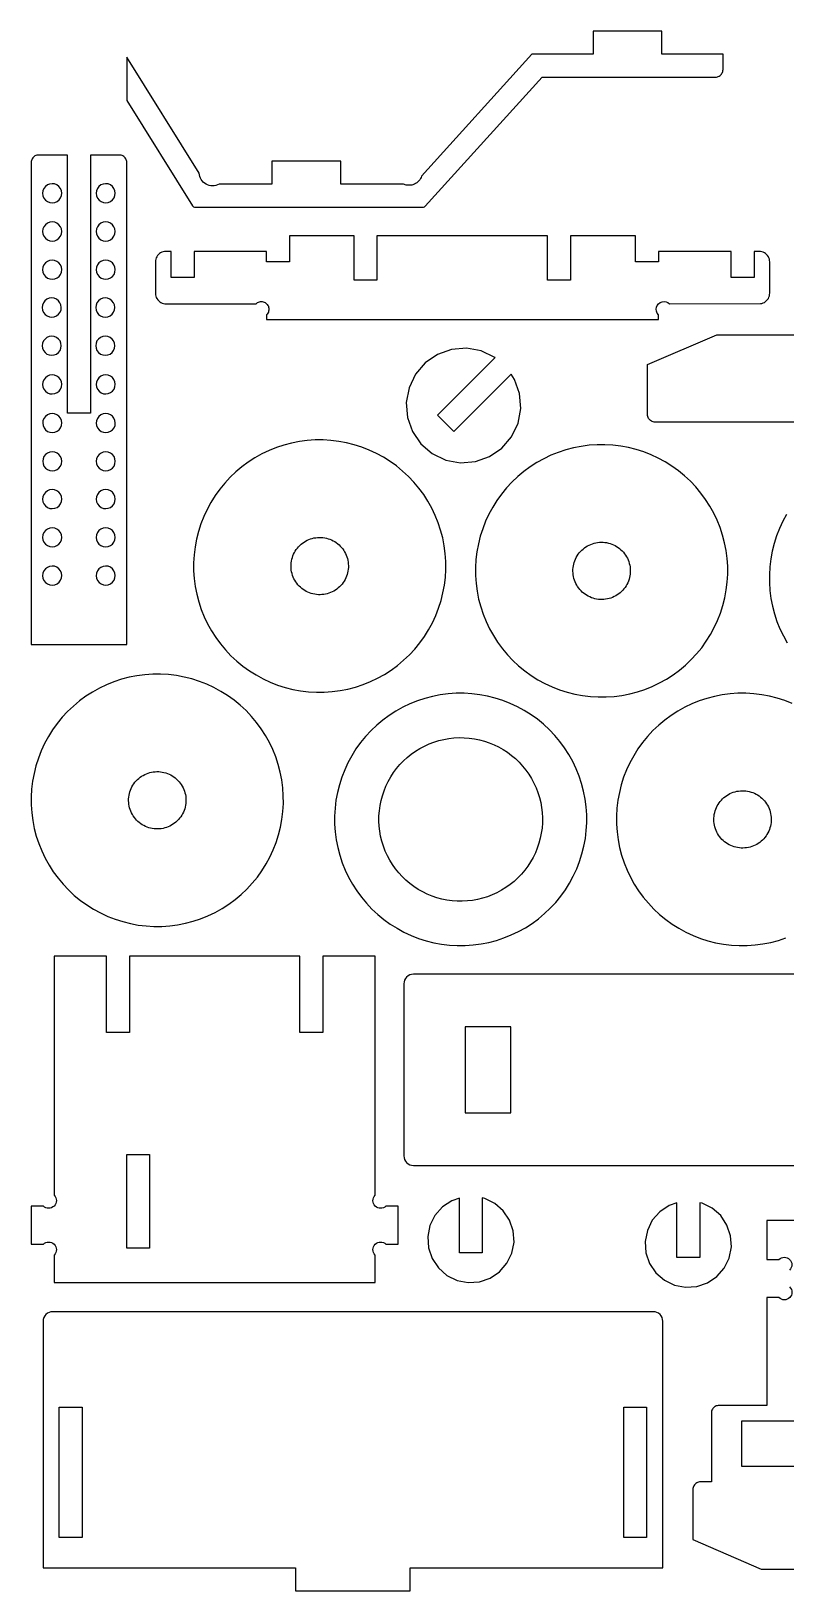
# Model space of a CAD drawing. Extents: x 13 to 752, y 12 to 749.
# Drawn here: x 12.9 to 210.3, y 324.4 to 732.3 of the extents above; entities that cross this region are included whole.
import ezdxf

# ---------------------------------------------------------------- set-up
doc = ezdxf.new("R2010")
doc.units = 0
doc.header["$MEASUREMENT"] = 0
for name, color, linetype in [('EXT', 1, 'CONTINUOUS'), ('INT', 150, 'CONTINUOUS'), ('POCKET_1_1MM', 105, 'CONTINUOUS')]:
    doc.layers.add(name, color=color, linetype=linetype)

msp = doc.modelspace()

# ---------------------------------------------------------------- linework, layer by layer
at = {"layer": 'EXT'}
for points in [[(55.09, 686.59, 0.258593), (55.62, 686.3), (115.49, 686.3, 0.211979), (115.95, 686.51), (146.52, 720.3), (191.85, 720.3), (192.11, 720.32), (192.37, 720.37), (192.62, 720.45), (192.85, 720.57), (193.07, 720.71), (193.27, 720.89), (193.44, 721.08), (193.58, 721.3), (193.7, 721.53), (193.78, 721.78), (193.84, 722.04), (193.85, 722.3), (193.85, 726.3), (177.85, 726.3), (177.85, 732.3), (159.85, 732.3), (159.85, 726.3), (143.85, 726.3), (115.01, 694.41, -0.443906), (110.26, 692.3), (93.85, 692.3), (93.85, 698.3), (75.85, 698.3), (75.85, 692.3), (62, 692.3, -0.554248), (56.8, 695.18), (37.85, 725.5), (37.85, 714.18)], [(18.85, 405.05), (102.85, 405.05), (102.85, 412.24, -1), (105.66, 415.05), (108.85, 415.05), (108.85, 425.05), (105.66, 425.05, -1), (102.85, 427.86), (102.85, 490.44), (89.17, 490.44), (89.17, 470.43), (83.17, 470.43), (83.17, 490.44), (38.54, 490.44), (38.54, 470.43), (32.54, 470.43), (32.54, 490.44), (18.85, 490.44), (18.85, 427.86, -1), (16.05, 425.05), (12.85, 425.05), (12.85, 415.05), (16.05, 415.05, -1), (18.85, 412.24)], [(247.85, 485.67), (112.85, 485.67, 0.414214), (110.35, 483.17), (110.35, 438.18, 0.414214), (112.85, 435.68), (247.85, 435.68, 0.414214), (250.35, 438.18), (250.35, 483.17, 0.414214)], [(18.48, 397.42, 0.414214), (15.98, 394.92), (15.98, 330.42), (82.04, 330.42), (82.04, 324.43), (112.04, 324.43), (112.04, 330.42), (178.11, 330.42), (178.11, 394.92, 0.414214), (175.61, 397.42)]]:
    msp.add_lwpolyline(points, format="xyb", close=True, dxfattribs=at)
for points in [[(14.09, 699.77), (13.85, 699.66), (13.63, 699.51), (13.44, 699.34), (13.27, 699.14), (13.12, 698.92), (13, 698.69), (12.92, 698.44), (12.87, 698.19), (12.85, 697.92), (12.85, 571.93), (37.85, 571.93), (37.85, 697.92), (37.84, 698.19), (37.78, 698.44), (37.7, 698.69), (37.58, 698.92), (37.44, 699.14), (37.27, 699.34), (37.07, 699.51), (36.85, 699.66), (36.62, 699.77), (36.37, 699.86), (36.11, 699.91), (35.85, 699.92), (28.35, 699.92), (28.35, 632.42), (22.35, 632.42), (22.35, 699.92), (14.85, 699.92), (14.59, 699.91), (14.33, 699.86)], [(45.76, 662.37), (45.97, 662.07), (46.22, 661.8), (46.5, 661.56), (46.81, 661.37), (47.14, 661.21), (47.49, 661.1), (47.85, 661.04), (48.21, 661.02), (71.68, 661.02), (71.87, 661.19), (72.09, 661.34), (72.32, 661.45), (72.56, 661.53), (72.81, 661.58), (73.07, 661.6), (73.32, 661.58), (73.57, 661.53), (73.82, 661.45), (74.05, 661.34), (74.26, 661.19), (74.45, 661.02), (74.63, 660.82), (74.78, 660.6), (74.9, 660.36), (74.98, 660.11), (75.04, 659.84), (75.05, 659.58), (75.04, 659.31), (74.98, 659.04), (74.9, 658.79), (74.78, 658.55), (74.63, 658.33), (74.45, 658.13), (74.45, 656.93), (176.97, 656.93), (176.97, 658.13), (176.65, 658.55), (176.44, 659.04), (176.37, 659.58), (176.44, 660.11), (176.65, 660.6), (176.97, 661.02), (177.4, 661.35), (177.89, 661.56), (178.42, 661.63), (178.95, 661.56), (179.45, 661.35), (179.87, 661.02), (203.7, 661.05), (204.05, 661.12), (204.39, 661.23), (204.71, 661.39), (205, 661.59), (205.27, 661.83), (205.51, 662.09), (205.71, 662.39), (205.86, 662.71), (205.98, 663.05), (206.05, 663.4), (206.07, 663.76), (206.07, 671.96), (206.05, 672.32), (205.98, 672.67), (205.86, 673), (205.71, 673.32), (205.51, 673.62), (205.27, 673.89), (205, 674.13), (204.71, 674.33), (204.39, 674.48), (204.05, 674.6), (203.7, 674.67), (203.34, 674.69), (201.97, 674.69), (201.97, 667.86), (195.97, 667.86), (195.97, 674.69), (176.97, 674.69), (176.97, 671.96), (170.97, 671.96), (170.97, 678.79), (153.95, 678.79), (153.95, 667.18), (147.95, 667.18), (147.95, 678.79), (103.32, 678.79), (103.32, 667.18), (97.35, 667.18), (97.35, 678.79), (80.45, 678.79), (80.45, 671.96), (74.45, 671.96), (74.45, 674.69), (55.45, 674.69), (55.45, 667.86), (49.45, 667.86), (49.45, 674.69), (48.09, 674.69), (47.73, 674.67), (47.38, 674.6), (47.04, 674.48), (46.72, 674.33), (46.42, 674.13), (46.15, 673.89), (45.92, 673.62), (45.72, 673.32), (45.56, 673), (45.45, 672.67), (45.38, 672.32), (45.35, 671.96), (45.35, 663.76), (45.38, 663.39), (45.46, 663.04), (45.59, 662.69)], [(125.18, 619.44), (129.09, 619.75), (132.78, 621.05), (136.01, 623.27), (138.55, 626.25), (140.24, 629.78), (140.95, 633.63), (140.64, 637.53), (139.34, 641.23), (138.39, 642.61), (123.4, 627.62), (119.15, 631.86), (134.22, 646.92), (134.14, 647), (130.61, 648.68), (126.76, 649.4), (122.85, 649.09), (119.16, 647.78), (115.93, 645.57), (113.39, 642.59), (111.71, 639.05), (110.99, 635.2), (111.3, 631.3), (112.6, 627.61), (114.82, 624.38), (117.8, 621.84), (121.33, 620.15)], [(91.61, 559.58), (93.67, 559.85), (95.7, 560.24), (97.71, 560.77), (99.67, 561.42), (101.6, 562.19), (103.47, 563.09), (105.28, 564.09), (107.03, 565.21), (108.7, 566.44), (110.29, 567.77), (111.79, 569.2), (113.2, 570.71), (114.52, 572.32), (115.73, 574), (116.83, 575.76), (117.82, 577.58), (118.69, 579.46), (119.45, 581.39), (120.08, 583.37), (120.58, 585.38), (120.96, 587.41), (121.21, 589.47), (121.33, 591.54), (121.32, 593.62), (121.18, 595.68), (120.91, 597.74), (120.51, 599.77), (119.98, 601.78), (119.33, 603.75), (118.56, 605.67), (117.67, 607.54), (116.66, 609.35), (115.54, 611.1), (114.31, 612.77), (112.99, 614.36), (111.56, 615.86), (110.04, 617.28), (108.44, 618.59), (106.75, 619.8), (105, 620.9), (103.18, 621.89), (101.3, 622.76), (99.36, 623.52), (97.39, 624.15), (95.38, 624.65), (93.34, 625.03), (91.28, 625.28), (89.21, 625.4), (87.14, 625.39), (85.07, 625.25), (83.02, 624.98), (80.98, 624.58), (78.98, 624.06), (77.01, 623.41), (75.08, 622.63), (73.21, 621.74), (71.4, 620.73), (69.66, 619.61), (67.99, 618.39), (66.39, 617.06), (64.89, 615.63), (63.48, 614.11), (62.17, 612.51), (60.96, 610.83), (59.85, 609.07), (58.86, 607.25), (57.99, 605.37), (57.24, 603.44), (56.61, 601.46), (56.1, 599.45), (55.72, 597.41), (55.47, 595.35), (55.35, 593.29), (55.36, 591.21), (55.5, 589.14), (55.77, 587.09), (56.17, 585.05), (56.7, 583.05), (57.35, 581.08), (58.12, 579.16), (59.01, 577.29), (60.02, 575.47), (61.14, 573.73), (62.37, 572.06), (63.7, 570.47), (65.12, 568.96), (66.64, 567.55), (68.25, 566.24), (69.93, 565.03), (71.69, 563.93), (73.51, 562.94), (75.39, 562.06), (77.32, 561.31), (79.29, 560.68), (81.3, 560.17), (83.34, 559.79), (85.4, 559.55), (87.47, 559.43), (89.54, 559.44)], [(165.36, 558.33), (167.42, 558.6), (169.45, 558.99), (171.46, 559.52), (173.42, 560.17), (175.35, 560.94), (177.22, 561.84), (179.03, 562.84), (180.78, 563.96), (182.45, 565.19), (184.04, 566.52), (185.54, 567.95), (186.95, 569.46), (188.27, 571.07), (189.48, 572.75), (190.58, 574.51), (191.57, 576.33), (192.44, 578.21), (193.2, 580.14), (193.83, 582.12), (194.33, 584.13), (194.71, 586.16), (194.96, 588.22), (195.08, 590.29), (195.07, 592.37), (194.93, 594.43), (194.66, 596.49), (194.26, 598.52), (193.73, 600.53), (193.08, 602.5), (192.31, 604.42), (191.42, 606.29), (190.41, 608.1), (189.29, 609.85), (188.06, 611.52), (186.74, 613.11), (185.31, 614.61), (183.79, 616.03), (182.19, 617.34), (180.5, 618.55), (178.75, 619.65), (176.93, 620.64), (175.05, 621.51), (173.11, 622.27), (171.14, 622.9), (169.13, 623.4), (167.09, 623.78), (165.03, 624.03), (162.96, 624.15), (160.89, 624.14), (158.82, 624), (156.77, 623.73), (154.73, 623.33), (152.73, 622.81), (150.76, 622.16), (148.83, 621.38), (146.96, 620.49), (145.15, 619.48), (143.41, 618.36), (141.74, 617.14), (140.14, 615.81), (138.64, 614.38), (137.23, 612.86), (135.92, 611.26), (134.71, 609.58), (133.6, 607.82), (132.61, 606), (131.74, 604.12), (130.99, 602.19), (130.36, 600.21), (129.85, 598.2), (129.47, 596.16), (129.22, 594.1), (129.1, 592.04), (129.11, 589.96), (129.25, 587.89), (129.52, 585.84), (129.92, 583.8), (130.45, 581.8), (131.1, 579.83), (131.87, 577.91), (132.76, 576.04), (133.77, 574.22), (134.89, 572.48), (136.12, 570.81), (137.45, 569.22), (138.87, 567.71), (140.39, 566.3), (142, 564.99), (143.68, 563.78), (145.44, 562.68), (147.26, 561.69), (149.14, 560.81), (151.07, 560.06), (153.04, 559.43), (155.05, 558.92), (157.09, 558.54), (159.15, 558.3), (161.22, 558.18), (163.29, 558.19)], [(89.85, 585.07), (89.39, 584.99), (88.92, 584.94), (88.45, 584.91), (87.98, 584.92), (87.51, 584.96), (87.04, 585.03), (86.58, 585.12), (86.13, 585.25), (85.68, 585.4), (85.25, 585.58), (84.82, 585.79), (84.41, 586.02), (84.02, 586.28), (83.64, 586.57), (83.29, 586.87), (82.95, 587.2), (82.63, 587.55), (82.34, 587.92), (82.07, 588.31), (81.82, 588.71), (81.6, 589.12), (81.41, 589.55), (81.24, 589.99), (81.1, 590.45), (80.99, 590.9), (80.91, 591.37), (80.86, 591.84), (80.84, 592.31), (80.85, 592.78), (80.89, 593.25), (80.95, 593.71), (81.05, 594.18), (81.18, 594.63), (81.33, 595.07), (81.51, 595.51), (81.72, 595.93), (81.95, 596.34), (82.21, 596.74), (82.49, 597.11), (82.8, 597.47), (83.13, 597.81), (83.48, 598.12), (83.85, 598.42), (84.23, 598.69), (84.63, 598.93), (85.05, 599.15), (85.48, 599.35), (85.92, 599.51), (86.37, 599.65), (86.83, 599.76), (87.3, 599.84), (87.76, 599.89), (88.23, 599.91), (88.71, 599.9), (89.18, 599.87), (89.64, 599.8), (90.1, 599.7), (90.56, 599.58), (91, 599.43), (91.44, 599.24), (91.86, 599.04), (92.27, 598.8), (92.66, 598.54), (93.04, 598.26), (93.4, 597.95), (93.73, 597.63), (94.05, 597.28), (94.35, 596.91), (94.62, 596.52), (94.86, 596.12), (95.08, 595.7), (95.27, 595.27), (95.44, 594.83), (95.58, 594.38), (95.69, 593.92), (95.77, 593.46), (95.82, 592.99), (95.84, 592.52), (95.83, 592.05), (95.79, 591.58), (95.73, 591.11), (95.63, 590.65), (95.51, 590.2), (95.35, 589.75), (95.17, 589.32), (94.96, 588.89), (94.73, 588.49), (94.47, 588.09), (94.19, 587.72), (93.88, 587.36), (93.55, 587.02), (93.2, 586.7), (92.84, 586.41), (92.45, 586.14), (92.05, 585.89), (91.63, 585.67), (91.2, 585.48), (90.76, 585.31), (90.31, 585.18)], [(163.6, 583.82), (163.14, 583.74), (162.67, 583.69), (162.2, 583.66), (161.73, 583.67), (161.26, 583.71), (160.79, 583.78), (160.33, 583.87), (159.88, 584), (159.43, 584.15), (159, 584.33), (158.57, 584.54), (158.16, 584.77), (157.77, 585.03), (157.39, 585.32), (157.04, 585.62), (156.7, 585.95), (156.38, 586.3), (156.09, 586.67), (155.82, 587.06), (155.57, 587.46), (155.35, 587.87), (155.16, 588.3), (154.99, 588.74), (154.85, 589.2), (154.74, 589.65), (154.66, 590.12), (154.61, 590.59), (154.59, 591.06), (154.6, 591.53), (154.64, 592), (154.7, 592.46), (154.8, 592.93), (154.93, 593.38), (155.08, 593.82), (155.26, 594.26), (155.47, 594.68), (155.7, 595.09), (155.96, 595.49), (156.24, 595.86), (156.55, 596.22), (156.88, 596.56), (157.23, 596.87), (157.6, 597.17), (157.98, 597.44), (158.38, 597.68), (158.8, 597.9), (159.23, 598.1), (159.67, 598.26), (160.12, 598.4), (160.58, 598.51), (161.05, 598.59), (161.51, 598.64), (161.98, 598.66), (162.46, 598.65), (162.93, 598.62), (163.39, 598.55), (163.85, 598.45), (164.31, 598.33), (164.75, 598.18), (165.19, 597.99), (165.61, 597.79), (166.02, 597.55), (166.41, 597.29), (166.79, 597.01), (167.15, 596.7), (167.48, 596.38), (167.8, 596.03), (168.1, 595.66), (168.37, 595.27), (168.61, 594.87), (168.83, 594.45), (169.02, 594.02), (169.19, 593.58), (169.33, 593.13), (169.44, 592.67), (169.52, 592.21), (169.57, 591.74), (169.59, 591.27), (169.58, 590.8), (169.54, 590.33), (169.48, 589.86), (169.38, 589.4), (169.26, 588.95), (169.1, 588.5), (168.92, 588.07), (168.71, 587.64), (168.48, 587.24), (168.22, 586.84), (167.94, 586.47), (167.63, 586.11), (167.3, 585.77), (166.95, 585.45), (166.59, 585.16), (166.2, 584.89), (165.8, 584.64), (165.38, 584.42), (164.95, 584.23), (164.51, 584.06), (164.06, 583.93)], [(47.04, 498.19), (49.11, 498.33), (51.17, 498.6), (53.2, 498.99), (55.21, 499.52), (57.17, 500.17), (59.1, 500.94), (60.97, 501.84), (62.78, 502.84), (64.53, 503.96), (66.2, 505.19), (67.79, 506.52), (69.29, 507.95), (70.7, 509.46), (72.02, 511.07), (73.23, 512.75), (74.33, 514.51), (75.32, 516.33), (76.19, 518.21), (76.95, 520.14), (77.58, 522.12), (78.08, 524.13), (78.46, 526.16), (78.71, 528.22), (78.83, 530.29), (78.82, 532.37), (78.68, 534.43), (78.41, 536.49), (78.01, 538.52), (77.48, 540.53), (76.83, 542.5), (76.06, 544.42), (75.17, 546.29), (74.16, 548.1), (73.04, 549.85), (71.81, 551.52), (70.49, 553.11), (69.06, 554.61), (67.54, 556.03), (65.94, 557.34), (64.25, 558.55), (62.5, 559.65), (60.68, 560.64), (58.8, 561.51), (56.86, 562.27), (54.89, 562.9), (52.88, 563.4), (50.84, 563.78), (48.78, 564.03), (46.71, 564.15), (44.64, 564.14), (42.57, 564), (40.52, 563.73), (38.48, 563.33), (36.48, 562.81), (34.51, 562.16), (32.58, 561.38), (30.71, 560.49), (28.9, 559.48), (27.16, 558.36), (25.49, 557.14), (23.89, 555.81), (22.39, 554.38), (20.98, 552.86), (19.67, 551.26), (18.46, 549.58), (17.35, 547.82), (16.36, 546), (15.49, 544.12), (14.74, 542.19), (14.11, 540.21), (13.6, 538.2), (13.22, 536.16), (12.97, 534.1), (12.85, 532.04), (12.86, 529.96), (13, 527.89), (13.27, 525.84), (13.67, 523.8), (14.2, 521.8), (14.85, 519.83), (15.62, 517.91), (16.51, 516.04), (17.52, 514.22), (18.64, 512.48), (19.87, 510.81), (21.2, 509.22), (22.62, 507.71), (24.14, 506.3), (25.75, 504.99), (27.43, 503.78), (29.19, 502.68), (31.01, 501.69), (32.89, 500.81), (34.82, 500.06), (36.79, 499.43), (38.8, 498.92), (40.84, 498.54), (42.9, 498.3), (44.97, 498.18)], [(128.49, 493.33), (130.54, 493.6), (132.58, 493.99), (134.58, 494.52), (136.55, 495.17), (138.47, 495.94), (140.34, 496.84), (142.16, 497.84), (143.9, 498.96), (145.57, 500.19), (147.16, 501.52), (148.67, 502.95), (150.08, 504.46), (151.39, 506.07), (152.6, 507.75), (153.7, 509.51), (154.69, 511.33), (155.57, 513.21), (156.32, 515.14), (156.95, 517.12), (157.46, 519.13), (157.84, 521.16), (158.08, 523.22), (158.2, 525.29), (158.19, 527.37), (158.05, 529.43), (157.78, 531.49), (157.39, 533.52), (156.86, 535.53), (156.21, 537.5), (155.44, 539.42), (154.54, 541.29), (153.54, 543.1), (152.42, 544.85), (151.19, 546.52), (149.86, 548.11), (148.43, 549.61), (146.92, 551.03), (145.31, 552.34), (143.63, 553.55), (141.87, 554.65), (140.05, 555.64), (138.17, 556.51), (136.24, 557.27), (134.26, 557.9), (132.25, 558.4), (130.22, 558.78), (128.16, 559.03), (126.09, 559.15), (124.01, 559.14), (121.95, 559), (119.89, 558.73), (117.86, 558.33), (115.85, 557.81), (113.88, 557.16), (111.96, 556.38), (110.09, 555.49), (108.28, 554.48), (106.53, 553.36), (104.86, 552.14), (103.27, 550.81), (101.77, 549.38), (100.35, 547.86), (99.04, 546.26), (97.83, 544.58), (96.73, 542.82), (95.74, 541), (94.87, 539.12), (94.11, 537.19), (93.48, 535.21), (92.98, 533.2), (92.6, 531.16), (92.35, 529.1), (92.23, 527.04), (92.24, 524.96), (92.38, 522.89), (92.65, 520.84), (93.05, 518.8), (93.57, 516.8), (94.22, 514.83), (95, 512.91), (95.89, 511.04), (96.9, 509.22), (98.02, 507.48), (99.24, 505.81), (100.57, 504.22), (102, 502.71), (103.52, 501.3), (105.12, 499.99), (106.8, 498.78), (108.56, 497.68), (110.38, 496.69), (112.26, 495.81), (114.19, 495.06), (116.17, 494.43), (118.18, 493.92), (120.22, 493.54), (122.28, 493.3), (124.34, 493.18), (126.42, 493.19)], [(126.98, 504.84), (125.64, 504.77), (124.3, 504.78), (122.96, 504.88), (121.62, 505.07), (120.31, 505.33), (119.01, 505.68), (117.73, 506.11), (116.49, 506.62), (115.28, 507.21), (114.11, 507.87), (112.98, 508.6), (111.9, 509.41), (110.88, 510.28), (109.91, 511.21), (109, 512.2), (108.16, 513.24), (107.38, 514.34), (106.67, 515.48), (106.04, 516.67), (105.48, 517.89), (105, 519.15), (104.6, 520.43), (104.28, 521.74), (104.04, 523.06), (103.89, 524.4), (103.82, 525.74), (103.84, 527.08), (103.94, 528.42), (104.12, 529.76), (104.39, 531.07), (104.74, 532.37), (105.17, 533.65), (105.68, 534.89), (106.26, 536.1), (106.92, 537.27), (107.66, 538.4), (108.46, 539.48), (109.33, 540.5), (110.26, 541.47), (111.25, 542.38), (112.3, 543.22), (113.39, 544), (114.54, 544.71), (115.72, 545.34), (116.95, 545.9), (118.2, 546.38), (119.48, 546.78), (120.79, 547.1), (122.11, 547.34), (123.45, 547.49), (124.79, 547.56), (126.14, 547.54), (127.48, 547.44), (128.81, 547.26), (130.13, 546.99), (131.42, 546.64), (132.7, 546.21), (133.94, 545.7), (135.15, 545.12), (136.32, 544.46), (137.45, 543.72), (138.53, 542.92), (139.55, 542.05), (140.52, 541.12), (141.43, 540.13), (142.28, 539.08), (143.05, 537.99), (143.76, 536.84), (144.4, 535.66), (144.95, 534.43), (145.43, 533.18), (145.83, 531.9), (146.15, 530.59), (146.39, 529.27), (146.54, 527.93), (146.61, 526.59), (146.6, 525.24), (146.5, 523.9), (146.31, 522.57), (146.05, 521.25), (145.7, 519.96), (145.27, 518.68), (144.76, 517.44), (144.17, 516.23), (143.51, 515.06), (142.78, 513.93), (141.97, 512.85), (141.1, 511.83), (140.17, 510.86), (139.18, 509.95), (138.14, 509.1), (137.04, 508.33), (135.9, 507.62), (134.71, 506.98), (133.49, 506.43), (132.23, 505.95), (130.95, 505.55), (129.64, 505.23), (128.32, 504.99)], [(47.35, 523.82), (46.89, 523.74), (46.42, 523.69), (45.95, 523.66), (45.48, 523.67), (45.01, 523.71), (44.54, 523.78), (44.08, 523.87), (43.63, 524), (43.18, 524.15), (42.75, 524.33), (42.32, 524.54), (41.91, 524.77), (41.52, 525.03), (41.14, 525.32), (40.79, 525.62), (40.45, 525.95), (40.13, 526.3), (39.84, 526.67), (39.57, 527.06), (39.32, 527.46), (39.1, 527.87), (38.91, 528.3), (38.74, 528.74), (38.6, 529.2), (38.49, 529.65), (38.41, 530.12), (38.36, 530.59), (38.34, 531.06), (38.35, 531.53), (38.39, 532), (38.45, 532.46), (38.55, 532.93), (38.68, 533.38), (38.83, 533.82), (39.01, 534.26), (39.22, 534.68), (39.45, 535.09), (39.71, 535.49), (39.99, 535.86), (40.3, 536.22), (40.63, 536.56), (40.98, 536.87), (41.35, 537.17), (41.73, 537.44), (42.13, 537.68), (42.55, 537.9), (42.98, 538.1), (43.42, 538.26), (43.87, 538.4), (44.33, 538.51), (44.8, 538.59), (45.26, 538.64), (45.73, 538.66), (46.21, 538.65), (46.68, 538.62), (47.14, 538.55), (47.6, 538.45), (48.06, 538.33), (48.5, 538.18), (48.94, 537.99), (49.36, 537.79), (49.77, 537.55), (50.16, 537.29), (50.54, 537.01), (50.9, 536.7), (51.23, 536.38), (51.55, 536.03), (51.85, 535.66), (52.12, 535.27), (52.36, 534.87), (52.58, 534.45), (52.77, 534.02), (52.94, 533.58), (53.08, 533.13), (53.19, 532.67), (53.27, 532.21), (53.32, 531.74), (53.34, 531.27), (53.33, 530.8), (53.29, 530.33), (53.23, 529.86), (53.13, 529.4), (53.01, 528.95), (52.85, 528.5), (52.67, 528.07), (52.46, 527.64), (52.23, 527.24), (51.97, 526.84), (51.69, 526.47), (51.38, 526.11), (51.05, 525.77), (50.7, 525.45), (50.34, 525.16), (49.95, 524.89), (49.55, 524.64), (49.13, 524.42), (48.7, 524.23), (48.26, 524.06), (47.81, 523.93)], [(198.13, 518.71), (197.67, 518.78), (197.2, 518.87), (196.75, 519), (196.31, 519.15), (195.87, 519.33), (195.45, 519.54), (195.04, 519.77), (194.64, 520.03), (194.27, 520.32), (193.91, 520.62), (193.57, 520.95), (193.26, 521.3), (192.96, 521.67), (192.69, 522.06), (192.45, 522.46), (192.23, 522.87), (192.03, 523.3), (191.87, 523.74), (191.73, 524.2), (191.62, 524.65), (191.54, 525.12), (191.49, 525.59), (191.47, 526.06), (191.48, 526.53), (191.51, 527), (191.58, 527.46), (191.68, 527.93), (191.8, 528.38), (191.95, 528.82), (192.14, 529.26), (192.34, 529.68), (192.58, 530.09), (192.84, 530.49), (193.12, 530.86), (193.43, 531.22), (193.75, 531.56), (194.1, 531.87), (194.47, 532.17), (194.86, 532.44), (195.26, 532.68), (195.68, 532.9), (196.11, 533.1), (196.55, 533.26), (197, 533.4), (197.46, 533.51), (197.92, 533.59), (198.39, 533.64), (198.86, 533.66), (199.33, 533.65), (199.8, 533.62), (200.27, 533.55), (200.73, 533.45), (201.18, 533.33), (201.63, 533.18), (202.06, 532.99), (202.49, 532.79), (202.89, 532.55), (203.29, 532.29), (203.66, 532.01), (204.02, 531.7), (204.36, 531.38), (204.68, 531.03), (204.97, 530.66), (205.24, 530.27), (205.49, 529.87), (205.71, 529.45), (205.9, 529.02), (206.07, 528.58), (206.2, 528.13), (206.31, 527.67), (206.39, 527.21), (206.44, 526.74), (206.47, 526.27), (206.46, 525.8), (206.42, 525.33), (206.35, 524.86), (206.26, 524.4), (206.13, 523.95), (205.98, 523.5), (205.8, 523.07), (205.59, 522.64), (205.36, 522.24), (205.1, 521.84), (204.81, 521.47), (204.51, 521.11), (204.18, 520.77), (203.83, 520.45), (203.46, 520.16), (203.07, 519.89), (202.67, 519.64), (202.26, 519.42), (201.83, 519.23), (201.39, 519.06), (200.93, 518.93), (200.48, 518.82), (200.01, 518.74), (199.54, 518.69), (199.07, 518.66), (198.6, 518.67)], [(37.85, 414.02), (37.85, 438.52), (43.85, 438.52), (43.85, 414.02)], [(135.36, 407.84), (137.3, 410.07), (138.6, 412.71), (139.17, 415.61), (138.97, 418.55), (138.02, 421.34), (136.37, 423.79), (134.15, 425.73), (131.51, 427.03), (130.88, 427.16), (130.88, 412.83), (124.88, 412.83), (124.88, 427.14), (122.88, 426.45), (120.43, 424.81), (118.49, 422.59), (117.19, 419.94), (116.61, 417.05), (116.81, 414.1), (117.77, 411.31), (119.41, 408.86), (121.63, 406.92), (124.28, 405.62), (127.17, 405.05), (130.12, 405.25), (132.91, 406.2)], [(192.23, 406.59), (194.17, 408.82), (195.47, 411.46), (196.04, 414.36), (195.85, 417.3), (194.89, 420.09), (193.25, 422.54), (191.03, 424.48), (188.38, 425.78), (187.75, 425.91), (187.75, 411.58), (181.75, 411.58), (181.75, 425.89), (179.75, 425.2), (177.3, 423.56), (175.36, 421.34), (174.06, 418.69), (173.49, 415.8), (173.69, 412.85), (174.64, 410.06), (176.28, 407.61), (178.51, 405.67), (181.15, 404.37), (184.05, 403.8), (186.99, 404), (189.78, 404.95)], [(26.21, 372.46), (26.21, 338.39), (20.21, 338.39), (20.21, 372.46)], [(167.87, 338.39), (167.87, 372.46), (173.87, 372.46), (173.87, 338.39)]]:
    msp.add_lwpolyline(points, close=True, dxfattribs=at)
for points in [[(306.73, 630.05), (176.1, 630.05), (175.84, 630.07), (175.58, 630.12), (175.34, 630.2), (175.1, 630.32), (174.88, 630.46), (174.69, 630.64), (174.52, 630.83), (174.37, 631.05), (174.25, 631.28), (174.17, 631.53), (174.12, 631.79), (174.1, 632.05), (174.11, 645.14), (192.24, 652.91), (213.1, 652.91)], [(210.48, 605.94), (209.49, 604.12), (208.62, 602.24), (207.86, 600.31), (207.23, 598.34), (206.73, 596.33), (206.35, 594.29), (206.1, 592.23), (205.98, 590.16), (205.99, 588.09), (206.13, 586.02), (206.4, 583.96), (206.8, 581.93), (207.32, 579.92), (207.97, 577.96), (208.75, 576.03), (209.64, 574.16), (210.65, 572.35)], [(211.92, 556.51), (209.99, 557.27), (208.01, 557.9), (206, 558.4), (203.97, 558.78), (201.91, 559.03), (199.84, 559.15), (197.76, 559.14), (195.7, 559), (193.64, 558.73), (191.61, 558.33), (189.6, 557.81), (187.63, 557.16), (185.71, 556.38), (183.84, 555.49), (182.03, 554.48), (180.28, 553.36), (178.61, 552.14), (177.02, 550.81), (175.52, 549.38), (174.1, 547.86), (172.79, 546.26), (171.58, 544.58), (170.48, 542.82), (169.49, 541), (168.62, 539.12), (167.86, 537.19), (167.23, 535.21), (166.73, 533.2), (166.35, 531.16), (166.1, 529.1), (165.98, 527.04), (165.99, 524.96), (166.13, 522.89), (166.4, 520.84), (166.8, 518.8), (167.32, 516.8), (167.97, 514.83), (168.75, 512.91), (169.64, 511.04), (170.65, 509.22), (171.77, 507.48), (172.99, 505.81), (174.32, 504.22), (175.75, 502.71), (177.27, 501.3), (178.87, 499.99), (180.55, 498.78), (182.31, 497.68), (184.13, 496.69), (186.01, 495.81), (187.94, 495.06), (189.92, 494.43), (191.93, 493.92), (193.97, 493.54), (196.03, 493.3), (198.09, 493.18), (200.17, 493.19), (202.24, 493.33), (204.29, 493.6), (206.33, 493.99), (208.33, 494.52), (210.3, 495.17)]]:
    msp.add_lwpolyline(points, dxfattribs=at)
for points in [[(222.81, 421.3), (205.29, 421.3), (205.29, 411.09), (208.49, 411.09, -1), (211.29, 408.29)], [(211.29, 403.9, -1), (208.49, 401.09), (205.29, 401.09), (205.29, 372.91), (192.81, 372.91), (192.55, 372.89), (192.29, 372.84), (192.05, 372.76), (191.81, 372.64), (191.59, 372.5), (191.4, 372.32), (191.22, 372.13), (191.08, 371.91), (190.96, 371.68), (190.88, 371.43), (190.83, 371.17), (190.81, 370.91), (190.81, 352.91), (187.98, 352.91), (187.72, 352.89), (187.46, 352.84), (187.21, 352.76), (186.98, 352.64), (186.76, 352.5), (186.56, 352.32), (186.39, 352.13), (186.25, 351.91), (186.13, 351.68), (186.05, 351.43), (185.99, 351.17), (185.98, 350.91), (185.98, 337.82), (203.86, 330.05), (224.98, 330.05)]]:
    msp.add_lwpolyline(points, format="xyb", dxfattribs=at)
at = {"layer": 'INT'}
for points in [[(17.08, 692.08), (16.57, 691.68), (16.18, 691.16), (15.93, 690.55), (15.85, 689.9), (15.94, 689.26), (16.2, 688.66), (16.6, 688.14), (17.12, 687.75), (17.73, 687.5), (18.37, 687.43), (19.02, 687.52), (19.62, 687.77), (20.14, 688.17), (20.53, 688.69), (20.77, 689.3), (20.85, 689.95), (20.76, 690.59), (20.51, 691.19), (20.11, 691.71), (19.58, 692.1), (18.98, 692.35), (18.33, 692.42), (17.68, 692.33)], [(31.08, 692.08), (30.57, 691.68), (30.18, 691.16), (29.93, 690.55), (29.85, 689.9), (29.94, 689.26), (30.2, 688.66), (30.6, 688.14), (31.12, 687.75), (31.73, 687.5), (32.37, 687.43), (33.02, 687.52), (33.62, 687.77), (34.14, 688.17), (34.53, 688.69), (34.77, 689.3), (34.85, 689.95), (34.76, 690.59), (34.51, 691.19), (34.11, 691.71), (33.58, 692.1), (32.98, 692.35), (32.33, 692.42), (31.68, 692.33)], [(17.1, 682.09), (16.58, 681.69), (16.19, 681.17), (15.94, 680.57), (15.85, 679.92), (15.94, 679.28), (16.19, 678.67), (16.58, 678.16), (17.1, 677.76), (17.71, 677.51), (18.35, 677.42), (19, 677.51), (19.6, 677.76), (20.12, 678.16), (20.52, 678.67), (20.77, 679.28), (20.85, 679.92), (20.77, 680.57), (20.52, 681.17), (20.12, 681.69), (19.6, 682.09), (19, 682.34), (18.35, 682.42), (17.71, 682.34)], [(31.1, 682.09), (30.58, 681.69), (30.19, 681.17), (29.94, 680.57), (29.85, 679.92), (29.94, 679.28), (30.19, 678.67), (30.58, 678.16), (31.1, 677.76), (31.71, 677.51), (32.35, 677.42), (33, 677.51), (33.6, 677.76), (34.12, 678.16), (34.52, 678.67), (34.77, 679.28), (34.85, 679.92), (34.77, 680.57), (34.52, 681.17), (34.12, 681.69), (33.6, 682.09), (33, 682.34), (32.35, 682.42), (31.71, 682.34)], [(17.08, 672.08), (16.57, 671.68), (16.18, 671.16), (15.93, 670.55), (15.85, 669.9), (15.94, 669.26), (16.2, 668.66), (16.6, 668.14), (17.12, 667.75), (17.73, 667.5), (18.37, 667.43), (19.02, 667.52), (19.62, 667.77), (20.14, 668.17), (20.53, 668.69), (20.77, 669.3), (20.85, 669.95), (20.76, 670.59), (20.51, 671.19), (20.11, 671.71), (19.58, 672.1), (18.98, 672.35), (18.33, 672.42), (17.68, 672.33)], [(31.08, 672.08), (30.57, 671.68), (30.18, 671.16), (29.93, 670.55), (29.85, 669.9), (29.94, 669.26), (30.2, 668.66), (30.6, 668.14), (31.12, 667.75), (31.73, 667.5), (32.37, 667.43), (33.02, 667.52), (33.62, 667.77), (34.14, 668.17), (34.53, 668.69), (34.77, 669.3), (34.85, 669.95), (34.76, 670.59), (34.51, 671.19), (34.11, 671.71), (33.58, 672.1), (32.98, 672.35), (32.33, 672.42), (31.68, 672.33)], [(16.97, 662.18), (16.45, 661.78), (16.06, 661.26), (15.82, 660.66), (15.74, 660.01), (15.83, 659.36), (16.08, 658.76), (16.48, 658.25), (17, 657.85), (17.61, 657.61), (18.26, 657.53), (18.9, 657.62), (19.5, 657.88), (20.02, 658.28), (20.41, 658.8), (20.66, 659.4), (20.74, 660.05), (20.65, 660.7), (20.39, 661.3), (19.99, 661.81), (19.47, 662.21), (18.86, 662.45), (18.22, 662.53), (17.57, 662.44)], [(30.97, 662.18), (30.45, 661.78), (30.06, 661.26), (29.82, 660.66), (29.74, 660.01), (29.83, 659.36), (30.08, 658.76), (30.48, 658.25), (31, 657.85), (31.61, 657.61), (32.26, 657.53), (32.9, 657.62), (33.5, 657.88), (34.02, 658.28), (34.41, 658.8), (34.66, 659.4), (34.74, 660.05), (34.65, 660.7), (34.39, 661.3), (33.99, 661.81), (33.47, 662.21), (32.86, 662.45), (32.22, 662.53), (31.57, 662.44)], [(16.99, 652.2), (16.47, 651.8), (16.07, 651.28), (15.82, 650.68), (15.74, 650.03), (15.82, 649.38), (16.07, 648.78), (16.47, 648.26), (16.99, 647.87), (17.59, 647.62), (18.24, 647.53), (18.88, 647.62), (19.49, 647.87), (20, 648.26), (20.4, 648.78), (20.65, 649.38), (20.74, 650.03), (20.65, 650.68), (20.4, 651.28), (20, 651.8), (19.49, 652.2), (18.88, 652.44), (18.24, 652.53), (17.59, 652.44)], [(30.99, 652.2), (30.47, 651.8), (30.07, 651.28), (29.82, 650.68), (29.74, 650.03), (29.82, 649.38), (30.07, 648.78), (30.47, 648.26), (30.99, 647.87), (31.59, 647.62), (32.24, 647.53), (32.88, 647.62), (33.49, 647.87), (34, 648.26), (34.4, 648.78), (34.65, 649.38), (34.74, 650.03), (34.65, 650.68), (34.4, 651.28), (34, 651.8), (33.49, 652.2), (32.88, 652.44), (32.24, 652.53), (31.59, 652.44)], [(17.08, 642.08), (16.57, 641.68), (16.18, 641.16), (15.93, 640.55), (15.85, 639.9), (15.94, 639.26), (16.2, 638.66), (16.6, 638.14), (17.12, 637.75), (17.73, 637.5), (18.37, 637.43), (19.02, 637.52), (19.62, 637.77), (20.14, 638.17), (20.53, 638.69), (20.77, 639.3), (20.85, 639.95), (20.76, 640.59), (20.51, 641.19), (20.11, 641.71), (19.58, 642.1), (18.98, 642.35), (18.33, 642.42), (17.68, 642.33)], [(31.08, 642.08), (30.57, 641.68), (30.18, 641.16), (29.93, 640.55), (29.85, 639.9), (29.94, 639.26), (30.2, 638.66), (30.6, 638.14), (31.12, 637.75), (31.73, 637.5), (32.37, 637.43), (33.02, 637.52), (33.62, 637.77), (34.14, 638.17), (34.53, 638.69), (34.77, 639.3), (34.85, 639.95), (34.76, 640.59), (34.51, 641.19), (34.11, 641.71), (33.58, 642.1), (32.98, 642.35), (32.33, 642.42), (31.68, 642.33)], [(17.1, 631.97), (16.58, 631.57), (16.19, 631.05), (15.94, 630.44), (15.87, 629.8), (15.96, 629.15), (16.21, 628.55), (16.61, 628.03), (17.13, 627.64), (17.74, 627.4), (18.39, 627.32), (19.03, 627.41), (19.63, 627.66), (20.15, 628.06), (20.54, 628.59), (20.79, 629.19), (20.86, 629.84), (20.77, 630.48), (20.52, 631.08), (20.12, 631.6), (19.6, 631.99), (18.99, 632.24), (18.34, 632.32), (17.7, 632.23)], [(31.1, 631.97), (30.58, 631.57), (30.19, 631.05), (29.94, 630.44), (29.87, 629.8), (29.96, 629.15), (30.21, 628.55), (30.61, 628.03), (31.13, 627.64), (31.74, 627.4), (32.39, 627.32), (33.03, 627.41), (33.63, 627.66), (34.15, 628.06), (34.54, 628.59), (34.79, 629.19), (34.86, 629.84), (34.77, 630.48), (34.52, 631.08), (34.12, 631.6), (33.6, 631.99), (32.99, 632.24), (32.34, 632.32), (31.7, 632.23)], [(17.12, 621.98), (16.6, 621.58), (16.2, 621.07), (15.95, 620.46), (15.87, 619.82), (15.95, 619.17), (16.2, 618.57), (16.6, 618.05), (17.12, 617.65), (17.72, 617.4), (18.37, 617.32), (19.01, 617.4), (19.62, 617.65), (20.13, 618.05), (20.53, 618.57), (20.78, 619.17), (20.86, 619.82), (20.78, 620.46), (20.53, 621.07), (20.13, 621.58), (19.62, 621.98), (19.01, 622.23), (18.37, 622.32), (17.72, 622.23)], [(31.12, 621.98), (30.6, 621.58), (30.2, 621.07), (29.95, 620.46), (29.87, 619.82), (29.95, 619.17), (30.2, 618.57), (30.6, 618.05), (31.12, 617.65), (31.72, 617.4), (32.37, 617.32), (33.01, 617.4), (33.62, 617.65), (34.13, 618.05), (34.53, 618.57), (34.78, 619.17), (34.86, 619.82), (34.78, 620.46), (34.53, 621.07), (34.13, 621.58), (33.62, 621.98), (33.01, 622.23), (32.37, 622.32), (31.72, 622.23)], [(17.08, 612.08), (16.57, 611.68), (16.18, 611.16), (15.93, 610.55), (15.85, 609.9), (15.94, 609.26), (16.2, 608.66), (16.6, 608.14), (17.12, 607.75), (17.73, 607.5), (18.37, 607.43), (19.02, 607.52), (19.62, 607.77), (20.14, 608.17), (20.53, 608.69), (20.77, 609.3), (20.85, 609.95), (20.76, 610.59), (20.51, 611.19), (20.11, 611.71), (19.58, 612.1), (18.98, 612.35), (18.33, 612.42), (17.68, 612.33)], [(31.08, 612.08), (30.57, 611.68), (30.18, 611.16), (29.93, 610.55), (29.85, 609.9), (29.94, 609.26), (30.2, 608.66), (30.6, 608.14), (31.12, 607.75), (31.73, 607.5), (32.37, 607.43), (33.02, 607.52), (33.62, 607.77), (34.14, 608.17), (34.53, 608.69), (34.77, 609.3), (34.85, 609.95), (34.76, 610.59), (34.51, 611.19), (34.11, 611.71), (33.58, 612.1), (32.98, 612.35), (32.33, 612.42), (31.68, 612.33)], [(17.1, 602.09), (16.58, 601.69), (16.19, 601.17), (15.94, 600.57), (15.85, 599.92), (15.94, 599.28), (16.19, 598.67), (16.58, 598.16), (17.1, 597.76), (17.71, 597.51), (18.35, 597.42), (19, 597.51), (19.6, 597.76), (20.12, 598.16), (20.52, 598.67), (20.77, 599.28), (20.85, 599.92), (20.77, 600.57), (20.52, 601.17), (20.12, 601.69), (19.6, 602.09), (19, 602.34), (18.35, 602.42), (17.71, 602.34)], [(31.1, 602.09), (30.58, 601.69), (30.19, 601.17), (29.94, 600.57), (29.85, 599.92), (29.94, 599.28), (30.19, 598.67), (30.58, 598.16), (31.1, 597.76), (31.71, 597.51), (32.35, 597.42), (33, 597.51), (33.6, 597.76), (34.12, 598.16), (34.52, 598.67), (34.77, 599.28), (34.85, 599.92), (34.77, 600.57), (34.52, 601.17), (34.12, 601.69), (33.6, 602.09), (33, 602.34), (32.35, 602.42), (31.71, 602.34)], [(17.08, 592.08), (16.57, 591.68), (16.18, 591.16), (15.93, 590.55), (15.85, 589.9), (15.94, 589.26), (16.2, 588.66), (16.6, 588.14), (17.12, 587.75), (17.73, 587.5), (18.37, 587.43), (19.02, 587.52), (19.62, 587.77), (20.14, 588.17), (20.53, 588.69), (20.77, 589.3), (20.85, 589.95), (20.76, 590.59), (20.51, 591.19), (20.11, 591.71), (19.58, 592.1), (18.98, 592.35), (18.33, 592.42), (17.68, 592.33)], [(31.08, 592.08), (30.57, 591.68), (30.18, 591.16), (29.93, 590.55), (29.85, 589.9), (29.94, 589.26), (30.2, 588.66), (30.6, 588.14), (31.12, 587.75), (31.73, 587.5), (32.37, 587.43), (33.02, 587.52), (33.62, 587.77), (34.14, 588.17), (34.53, 588.69), (34.77, 589.3), (34.85, 589.95), (34.76, 590.59), (34.51, 591.19), (34.11, 591.71), (33.58, 592.1), (32.98, 592.35), (32.33, 592.42), (31.68, 592.33)], [(138.35, 471.92), (126.35, 471.92), (126.35, 449.42), (138.35, 449.42)]]:
    msp.add_lwpolyline(points, close=True, dxfattribs=at)
at = {"layer": 'POCKET_1_1MM'}
msp.add_lwpolyline([(222.81, 368.91), (222.81, 356.91), (198.81, 356.91), (198.81, 368.91)], close=True, dxfattribs=at)

doc.saveas('drawing.dxf')
